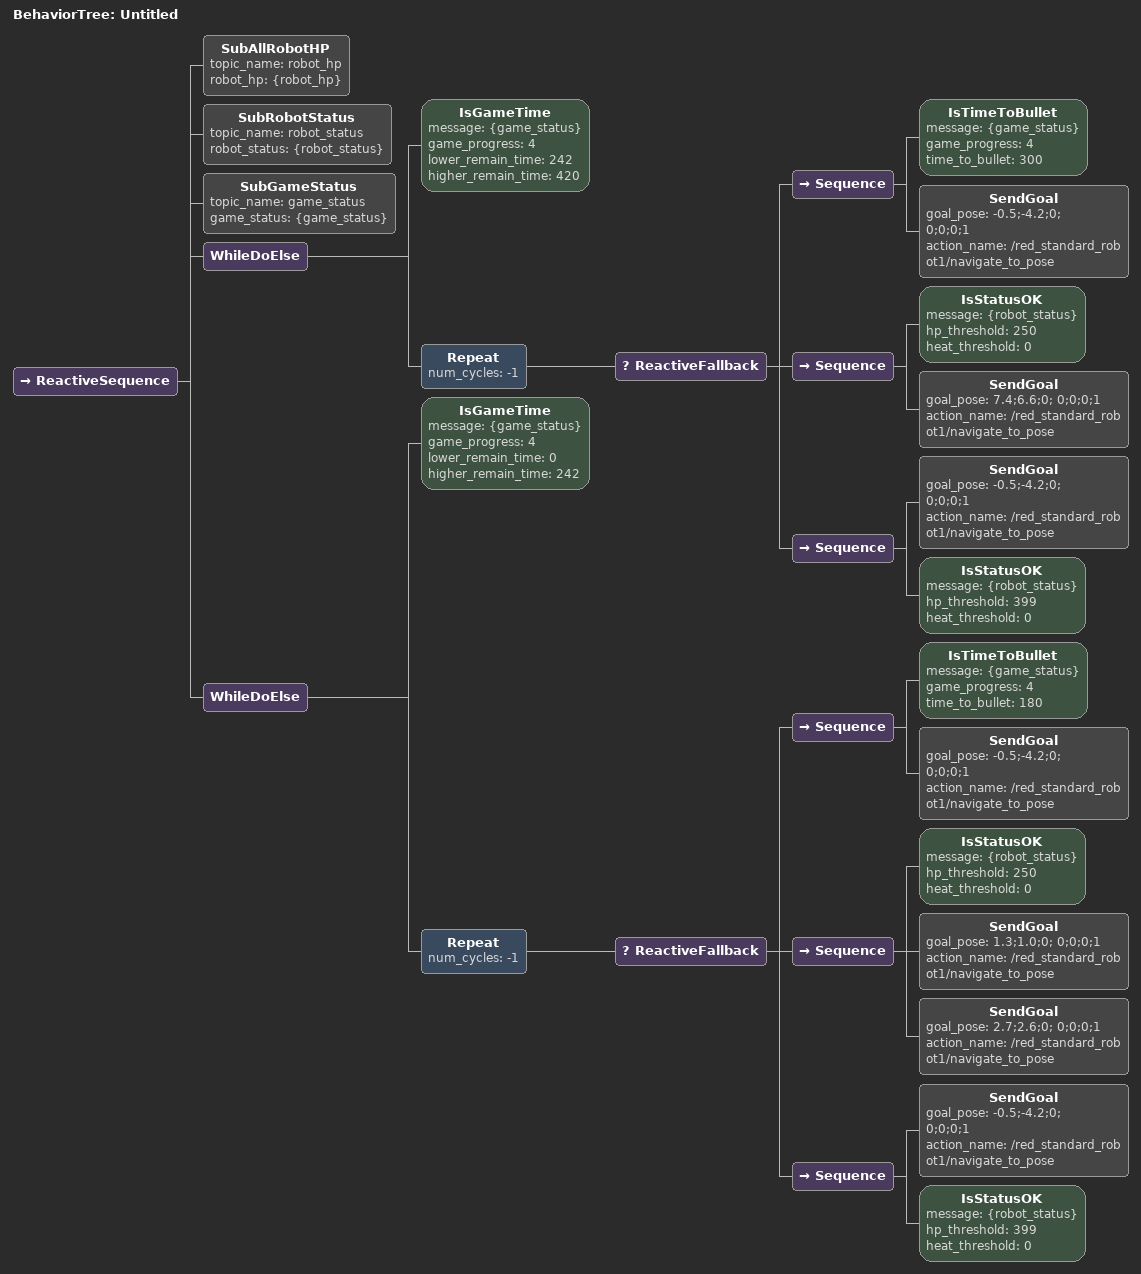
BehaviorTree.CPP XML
<?xml version="1.0" encoding="UTF-8"?>
<root BTCPP_format="4">
  <BehaviorTree ID="Untitled">
    <ReactiveSequence>
      <SubAllRobotHP topic_name="robot_hp"
                     robot_hp="{robot_hp}"/>
      <SubRobotStatus topic_name="robot_status"
                      robot_status="{robot_status}"/>
      <SubGameStatus topic_name="game_status"
                     game_status="{game_status}"/>
      <WhileDoElse>
        <IsGameTime message="{game_status}"
                    game_progress="4"
                    lower_remain_time="242"
                    higher_remain_time="420"/>
        <Repeat num_cycles="-1">
          <ReactiveFallback>
            <Sequence>
              <IsTimeToBullet message="{game_status}"
                              game_progress="4"
                              time_to_bullet="300"/>
              <SendGoal goal_pose="-0.5;-4.2;0; 0;0;0;1"
                        action_name="/red_standard_robot1/navigate_to_pose"/>
            </Sequence>
            <Sequence>
              <IsStatusOK message="{robot_status}"
                          hp_threshold="250"
                          heat_threshold="0"/>
              <SendGoal goal_pose="7.4;6.6;0; 0;0;0;1"
                        action_name="/red_standard_robot1/navigate_to_pose"/>
            </Sequence>
            <Sequence>
              <SendGoal goal_pose="-0.5;-4.2;0; 0;0;0;1"
                        action_name="/red_standard_robot1/navigate_to_pose"/>
              <IsStatusOK message="{robot_status}"
                          hp_threshold="399"
                          heat_threshold="0"/>
            </Sequence>
          </ReactiveFallback>
        </Repeat>
      </WhileDoElse>
      <WhileDoElse>
        <IsGameTime message="{game_status}"
                    game_progress="4"
                    lower_remain_time="0"
                    higher_remain_time="242"/>
        <Repeat num_cycles="-1">
          <ReactiveFallback>
            <Sequence>
              <IsTimeToBullet message="{game_status}"
                              game_progress="4"
                              time_to_bullet="180"/>
              <SendGoal goal_pose="-0.5;-4.2;0; 0;0;0;1"
                        action_name="/red_standard_robot1/navigate_to_pose"/>
            </Sequence>
            <Sequence>
              <IsStatusOK message="{robot_status}"
                          hp_threshold="250"
                          heat_threshold="0"/>
              <SendGoal goal_pose="1.3;1.0;0; 0;0;0;1"
                        action_name="/red_standard_robot1/navigate_to_pose"/>
              <SendGoal goal_pose="2.7;2.6;0; 0;0;0;1"
                        action_name="/red_standard_robot1/navigate_to_pose"/>
            </Sequence>
            <Sequence>
              <SendGoal goal_pose="-0.5;-4.2;0; 0;0;0;1"
                        action_name="/red_standard_robot1/navigate_to_pose"/>
              <IsStatusOK message="{robot_status}"
                          hp_threshold="399"
                          heat_threshold="0"/>
            </Sequence>
          </ReactiveFallback>
        </Repeat>
      </WhileDoElse>
    </ReactiveSequence>
  </BehaviorTree>

</root>
